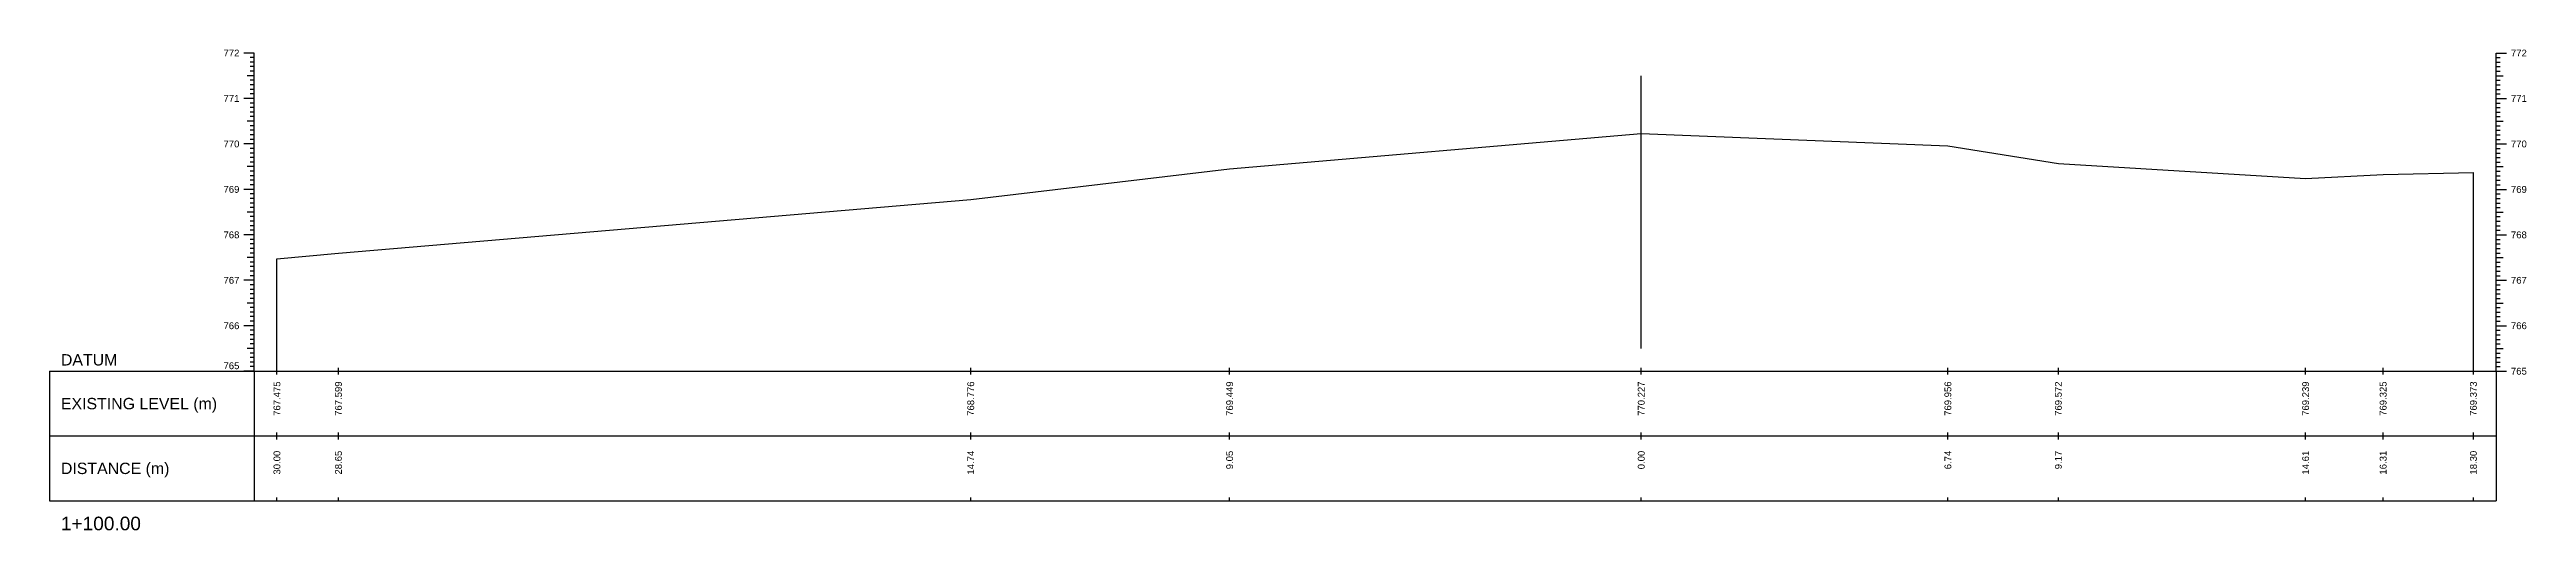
# Model space of a CAD drawing. Header units: millimetres. Extents: x 505 to 14020, y 627 to 6964.
# Drawn here: x 9310 to 9854, y 4895 to 5001 of the extents above; entities that cross this region are included whole.
import ezdxf
from ezdxf.enums import TextEntityAlignment as Align

# ---------------------------------------------------------------- set-up
doc = ezdxf.new("R2010")
doc.units = ezdxf.units.MM
for name, color, linetype in [('CL', 4, 'Continuous'), ('CS_Drawing', 7, 'Continuous'), ('GL', 3, 'Continuous')]:
    doc.layers.add(name, color=color, linetype=linetype)
doc.styles.get("Standard").update_dxf_attribs({"font": 'arial.ttf'})

msp = doc.modelspace()

# ---------------------------------------------------------------- linework, layer by layer
at = {"layer": 'CL', "ltscale": 10}
msp.add_line((9659.77, 4934.97), (9659.77, 4994.97), dxfattribs=at)
at = {"layer": 'CS_Drawing'}
for p, q in [((9354.77, 4999.97), (9352.52, 4999.97)), ((9354.77, 4999.97), (9353.195, 4999.97)), ((9354.77, 4999.97), (9353.87, 4999.97)), ((9354.77, 4929.97), (9354.77, 4999.97)), ((9847.759, 4999.97), (9850.009, 4999.97)), ((9847.759, 4999.97), (9849.334, 4999.97)), ((9847.759, 4999.97), (9848.659, 4999.97)), ((9847.759, 4929.97), (9847.759, 4999.97)), ((9354.77, 4994.97), (9353.195, 4994.97)), ((9354.77, 4998.97), (9353.87, 4998.97)), ((9354.77, 4997.97), (9353.87, 4997.97)), ((9354.77, 4996.97), (9353.87, 4996.97)), ((9354.77, 4995.97), (9353.87, 4995.97)), ((9354.77, 4994.97), (9353.87, 4994.97)), ((9847.759, 4998.97), (9848.659, 4998.97)), ((9847.759, 4997.97), (9848.659, 4997.97)), ((9847.759, 4996.97), (9848.659, 4996.97)), ((9847.759, 4995.97), (9848.659, 4995.97)), ((9847.759, 4994.97), (9849.334, 4994.97)), ((9847.759, 4994.97), (9848.659, 4994.97)), ((9354.77, 4989.97), (9352.52, 4989.97)), ((9354.77, 4989.97), (9353.195, 4989.97)), ((9354.77, 4993.97), (9353.87, 4993.97)), ((9354.77, 4992.97), (9353.87, 4992.97)), ((9354.77, 4991.97), (9353.87, 4991.97)), ((9354.77, 4990.97), (9353.87, 4990.97)), ((9354.77, 4989.97), (9353.87, 4989.97)), ((9847.759, 4993.97), (9848.659, 4993.97)), ((9847.759, 4992.97), (9848.659, 4992.97)), ((9847.759, 4991.97), (9848.659, 4991.97)), ((9847.759, 4990.97), (9848.659, 4990.97)), ((9847.759, 4989.97), (9850.009, 4989.97)), ((9847.759, 4989.97), (9849.334, 4989.97)), ((9847.759, 4989.97), (9848.659, 4989.97)), ((9354.77, 4984.97), (9353.195, 4984.97)), ((9354.77, 4988.97), (9353.87, 4988.97)), ((9354.77, 4987.97), (9353.87, 4987.97)), ((9354.77, 4986.97), (9353.87, 4986.97)), ((9354.77, 4985.97), (9353.87, 4985.97)), ((9354.77, 4984.97), (9353.87, 4984.97)), ((9354.77, 4983.97), (9353.87, 4983.97)), ((9847.759, 4988.97), (9848.659, 4988.97)), ((9847.759, 4987.97), (9848.659, 4987.97)), ((9847.759, 4986.97), (9848.659, 4986.97)), ((9847.759, 4985.97), (9848.659, 4985.97)), ((9847.759, 4984.97), (9849.334, 4984.97)), ((9847.759, 4984.97), (9848.659, 4984.97)), ((9847.759, 4983.97), (9848.659, 4983.97)), ((9354.77, 4979.97), (9352.52, 4979.97)), ((9354.77, 4979.97), (9353.195, 4979.97)), ((9354.77, 4982.97), (9353.87, 4982.97)), ((9354.77, 4981.97), (9353.87, 4981.97)), ((9354.77, 4980.97), (9353.87, 4980.97)), ((9354.77, 4979.97), (9353.87, 4979.97)), ((9354.77, 4978.97), (9353.87, 4978.97)), ((9847.759, 4982.97), (9848.659, 4982.97)), ((9847.759, 4981.97), (9848.659, 4981.97)), ((9847.759, 4980.97), (9848.659, 4980.97)), ((9847.759, 4979.97), (9850.009, 4979.97)), ((9847.759, 4979.97), (9849.334, 4979.97)), ((9847.759, 4979.97), (9848.659, 4979.97)), ((9847.759, 4978.97), (9848.659, 4978.97)), ((9354.77, 4974.97), (9353.195, 4974.97)), ((9354.77, 4977.97), (9353.87, 4977.97)), ((9354.77, 4976.97), (9353.87, 4976.97)), ((9354.77, 4975.97), (9353.87, 4975.97)), ((9354.77, 4974.97), (9353.87, 4974.97)), ((9354.77, 4973.97), (9353.87, 4973.97)), ((9354.77, 4972.97), (9353.87, 4972.97)), ((9842.759, 4929.97), (9842.759, 4973.7)), ((9847.759, 4977.97), (9848.659, 4977.97)), ((9847.759, 4976.97), (9848.659, 4976.97)), ((9847.759, 4975.97), (9848.659, 4975.97)), ((9847.759, 4974.97), (9849.334, 4974.97)), ((9847.759, 4974.97), (9848.659, 4974.97)), ((9847.759, 4973.97), (9848.659, 4973.97)), ((9847.759, 4972.97), (9848.659, 4972.97)), ((9354.77, 4969.97), (9352.52, 4969.97)), ((9354.77, 4969.97), (9353.195, 4969.97)), ((9354.77, 4971.97), (9353.87, 4971.97)), ((9354.77, 4970.97), (9353.87, 4970.97)), ((9354.77, 4969.97), (9353.87, 4969.97)), ((9354.77, 4968.97), (9353.87, 4968.97)), ((9354.77, 4967.97), (9353.87, 4967.97)), ((9847.759, 4971.97), (9848.659, 4971.97)), ((9847.759, 4970.97), (9848.659, 4970.97)), ((9847.759, 4969.97), (9850.009, 4969.97)), ((9847.759, 4969.97), (9849.334, 4969.97)), ((9847.759, 4969.97), (9848.659, 4969.97)), ((9847.759, 4968.97), (9848.659, 4968.97)), ((9847.759, 4967.97), (9848.659, 4967.97)), ((9354.77, 4964.97), (9353.195, 4964.97)), ((9354.77, 4966.97), (9353.87, 4966.97)), ((9354.77, 4965.97), (9353.87, 4965.97)), ((9354.77, 4964.97), (9353.87, 4964.97)), ((9354.77, 4963.97), (9353.87, 4963.97)), ((9354.77, 4962.97), (9353.87, 4962.97)), ((9354.77, 4961.97), (9353.87, 4961.97)), ((9847.759, 4966.97), (9848.659, 4966.97)), ((9847.759, 4965.97), (9848.659, 4965.97)), ((9847.759, 4964.97), (9849.334, 4964.97)), ((9847.759, 4964.97), (9848.659, 4964.97)), ((9847.759, 4963.97), (9848.659, 4963.97)), ((9847.759, 4962.97), (9848.659, 4962.97)), ((9847.759, 4961.97), (9848.659, 4961.97)), ((9354.77, 4959.97), (9352.52, 4959.97)), ((9354.77, 4959.97), (9353.195, 4959.97)), ((9354.77, 4960.97), (9353.87, 4960.97)), ((9354.77, 4959.97), (9353.87, 4959.97)), ((9354.77, 4958.97), (9353.87, 4958.97)), ((9354.77, 4957.97), (9353.87, 4957.97)), ((9354.77, 4956.97), (9353.87, 4956.97)), ((9847.759, 4960.97), (9848.659, 4960.97)), ((9847.759, 4959.97), (9850.009, 4959.97)), ((9847.759, 4959.97), (9849.334, 4959.97)), ((9847.759, 4959.97), (9848.659, 4959.97)), ((9847.759, 4958.97), (9848.659, 4958.97)), ((9847.759, 4957.97), (9848.659, 4957.97)), ((9847.759, 4956.97), (9848.659, 4956.97)), ((9354.77, 4954.97), (9353.195, 4954.97)), ((9354.77, 4955.97), (9353.87, 4955.97)), ((9354.77, 4954.97), (9353.87, 4954.97)), ((9354.77, 4953.97), (9353.87, 4953.97)), ((9354.77, 4952.97), (9353.87, 4952.97)), ((9354.77, 4951.97), (9353.87, 4951.97)), ((9354.77, 4950.97), (9353.87, 4950.97)), ((9359.77, 4929.97), (9359.77, 4954.72)), ((9847.759, 4955.97), (9848.659, 4955.97)), ((9847.759, 4954.97), (9849.334, 4954.97)), ((9847.759, 4954.97), (9848.659, 4954.97)), ((9847.759, 4953.97), (9848.659, 4953.97)), ((9847.759, 4952.97), (9848.659, 4952.97)), ((9847.759, 4951.97), (9848.659, 4951.97)), ((9847.759, 4950.97), (9848.659, 4950.97)), ((9354.77, 4949.97), (9352.52, 4949.97)), ((9354.77, 4949.97), (9353.195, 4949.97)), ((9354.77, 4949.97), (9353.87, 4949.97)), ((9354.77, 4948.97), (9353.87, 4948.97)), ((9354.77, 4947.97), (9353.87, 4947.97)), ((9354.77, 4946.97), (9353.87, 4946.97)), ((9354.77, 4945.97), (9353.87, 4945.97)), ((9847.759, 4949.97), (9850.009, 4949.97)), ((9847.759, 4949.97), (9849.334, 4949.97)), ((9847.759, 4949.97), (9848.659, 4949.97)), ((9847.759, 4948.97), (9848.659, 4948.97)), ((9847.759, 4947.97), (9848.659, 4947.97)), ((9847.759, 4946.97), (9848.659, 4946.97)), ((9847.759, 4945.97), (9848.659, 4945.97)), ((9354.77, 4944.97), (9353.195, 4944.97)), ((9354.77, 4944.97), (9353.87, 4944.97)), ((9354.77, 4943.97), (9353.87, 4943.97)), ((9354.77, 4942.97), (9353.87, 4942.97)), ((9354.77, 4941.97), (9353.87, 4941.97)), ((9354.77, 4940.97), (9353.87, 4940.97)), ((9847.759, 4944.97), (9849.334, 4944.97)), ((9847.759, 4944.97), (9848.659, 4944.97)), ((9847.759, 4943.97), (9848.659, 4943.97)), ((9847.759, 4942.97), (9848.659, 4942.97)), ((9847.759, 4941.97), (9848.659, 4941.97)), ((9847.759, 4940.97), (9848.659, 4940.97)), ((9354.77, 4939.97), (9352.52, 4939.97)), ((9354.77, 4939.97), (9353.195, 4939.97)), ((9354.77, 4934.97), (9353.195, 4934.97)), ((9354.77, 4939.97), (9353.87, 4939.97)), ((9354.77, 4938.97), (9353.87, 4938.97)), ((9354.77, 4937.97), (9353.87, 4937.97)), ((9354.77, 4936.97), (9353.87, 4936.97)), ((9354.77, 4935.97), (9353.87, 4935.97)), ((9354.77, 4934.97), (9353.87, 4934.97)), ((9847.759, 4939.97), (9850.009, 4939.97)), ((9847.759, 4939.97), (9849.334, 4939.97)), ((9847.759, 4939.97), (9848.659, 4939.97)), ((9847.759, 4938.97), (9848.659, 4938.97)), ((9847.759, 4937.97), (9848.659, 4937.97)), ((9847.759, 4936.97), (9848.659, 4936.97)), ((9847.759, 4935.97), (9848.659, 4935.97)), ((9847.759, 4934.97), (9849.334, 4934.97)), ((9847.759, 4934.97), (9848.659, 4934.97)), ((9309.77, 4929.97), (9354.77, 4929.97)), ((9309.77, 4929.97), (9309.77, 4901.47)), ((9354.77, 4929.97), (9352.52, 4929.97)), ((9354.77, 4929.97), (9353.195, 4929.97)), ((9354.77, 4933.97), (9353.87, 4933.97)), ((9354.77, 4932.97), (9353.87, 4932.97)), ((9354.77, 4931.97), (9353.87, 4931.97)), ((9354.77, 4930.97), (9353.87, 4930.97)), ((9354.77, 4929.97), (9353.87, 4929.97)), ((9354.77, 4929.97), (9847.759, 4929.97)), ((9354.77, 4929.97), (9354.77, 4901.47)), ((9359.77, 4929.22), (9359.77, 4930.72)), ((9373.296, 4929.22), (9373.296, 4930.72)), ((9512.335, 4929.22), (9512.335, 4930.72)), ((9569.261, 4929.22), (9569.261, 4930.72)), ((9659.768, 4929.22), (9659.768, 4930.72)), ((9727.197, 4929.22), (9727.197, 4930.72)), ((9751.492, 4929.22), (9751.492, 4930.72)), ((9805.856, 4929.22), (9805.856, 4930.72)), ((9822.909, 4929.22), (9822.909, 4930.72)), ((9842.759, 4929.22), (9842.759, 4930.72)), ((9847.759, 4933.97), (9848.659, 4933.97)), ((9847.759, 4932.97), (9848.659, 4932.97)), ((9847.759, 4931.97), (9848.659, 4931.97)), ((9847.759, 4930.97), (9848.659, 4930.97)), ((9847.759, 4929.97), (9850.009, 4929.97)), ((9847.759, 4929.97), (9849.334, 4929.97)), ((9847.759, 4929.97), (9848.659, 4929.97)), ((9847.759, 4929.97), (9847.759, 4901.47)), ((9309.77, 4915.72), (9354.77, 4915.72)), ((9354.77, 4915.72), (9847.759, 4915.72)), ((9354.77, 4915.72), (9847.759, 4915.72)), ((9359.77, 4914.97), (9359.77, 4916.47)), ((9373.296, 4914.97), (9373.296, 4916.47)), ((9512.335, 4914.97), (9512.335, 4916.47)), ((9569.261, 4914.97), (9569.261, 4916.47)), ((9659.768, 4914.97), (9659.768, 4916.47)), ((9727.197, 4914.97), (9727.197, 4916.47)), ((9751.492, 4914.97), (9751.492, 4916.47)), ((9805.856, 4914.97), (9805.856, 4916.47)), ((9822.909, 4914.97), (9822.909, 4916.47)), ((9842.759, 4914.97), (9842.759, 4916.47)), ((9359.77, 4901.47), (9359.77, 4902.22)), ((9373.296, 4901.47), (9373.296, 4902.22)), ((9512.335, 4901.47), (9512.335, 4902.22)), ((9569.261, 4901.47), (9569.261, 4902.22)), ((9659.768, 4901.47), (9659.768, 4902.22)), ((9727.197, 4901.47), (9727.197, 4902.22)), ((9751.492, 4901.47), (9751.492, 4902.22)), ((9805.856, 4901.47), (9805.856, 4902.22)), ((9822.909, 4901.47), (9822.909, 4902.22)), ((9842.759, 4901.47), (9842.759, 4902.22)), ((9309.77, 4901.47), (9354.77, 4901.47)), ((9354.77, 4901.47), (9847.759, 4901.47))]:
    msp.add_line(p, q, dxfattribs=at)
at = {"layer": 'GL'}
msp.add_lwpolyline([(9359.77, 4954.72), (9373.296, 4955.96), (9512.335, 4967.73), (9569.261, 4974.46), (9659.768, 4982.24), (9727.197, 4979.53), (9751.492, 4975.69), (9805.856, 4972.36), (9822.909, 4973.22), (9842.759, 4973.7)], dxfattribs=at)

# ---------------------------------------------------------------- texts
at = {"layer": 'CS_Drawing'}
for s, p in [('772', (9351.52, 4999.97)), ('771', (9351.52, 4989.97)), ('770', (9351.52, 4979.97)), ('769', (9351.52, 4969.97)), ('768', (9351.52, 4959.97)), ('767', (9351.52, 4949.97)), ('766', (9351.52, 4939.97))]:
    msp.add_text(s, height=1.5, dxfattribs=at).set_placement(p, align=Align.MIDDLE_RIGHT)
for s, height, p in [('772', 1.5, (9851.009, 4999.97)), ('771', 1.5, (9851.009, 4989.97)), ('770', 1.5, (9851.009, 4979.97)), ('769', 1.5, (9851.009, 4969.97)), ('768', 1.5, (9851.009, 4959.97)), ('767', 1.5, (9851.009, 4949.97)), ('766', 1.5, (9851.009, 4939.97)), ('DATUM', 2.5, (9312.27, 4932.47)), ('765', 1.5, (9851.009, 4929.97)), ('765', 1.5, (9851.009, 4929.97)), ('EXISTING LEVEL (m)', 2.5, (9312.27, 4922.845)), ('DISTANCE (m)', 2.5, (9312.27, 4908.595)), ('1+100.00', 3, (9312.27, 4896.47))]:
    msp.add_text(s, height=height, dxfattribs=at).set_placement(p, align=Align.MIDDLE_LEFT)
msp.add_text('765', height=1.5, dxfattribs=at).set_placement((9351.52, 4930.42), align=Align.RIGHT)
for s, p in [('767.475', (9359.77, 4927.72)), ('767.599', (9373.296, 4927.72)), ('768.776', (9512.335, 4927.72)), ('769.449', (9569.261, 4927.72)), ('770.227', (9659.768, 4927.72)), ('769.956', (9727.197, 4927.72)), ('769.572', (9751.492, 4927.72)), ('769.239', (9805.856, 4927.72)), ('769.325', (9822.909, 4927.72)), ('769.373', (9842.759, 4927.72)), ('30.00', (9359.77, 4912.47)), ('28.65', (9373.296, 4912.47)), ('14.74', (9512.335, 4912.47)), ('9.05', (9569.261, 4912.47)), ('0.00', (9659.768, 4912.47)), ('6.74', (9727.197, 4912.47)), ('9.17', (9751.492, 4912.47)), ('14.61', (9805.856, 4912.47)), ('16.31', (9822.909, 4912.47)), ('18.30', (9842.759, 4912.47))]:
    msp.add_text(s, height=1.5, rotation=90, dxfattribs=at).set_placement(p, align=Align.MIDDLE_RIGHT)

doc.saveas('drawing.dxf')
